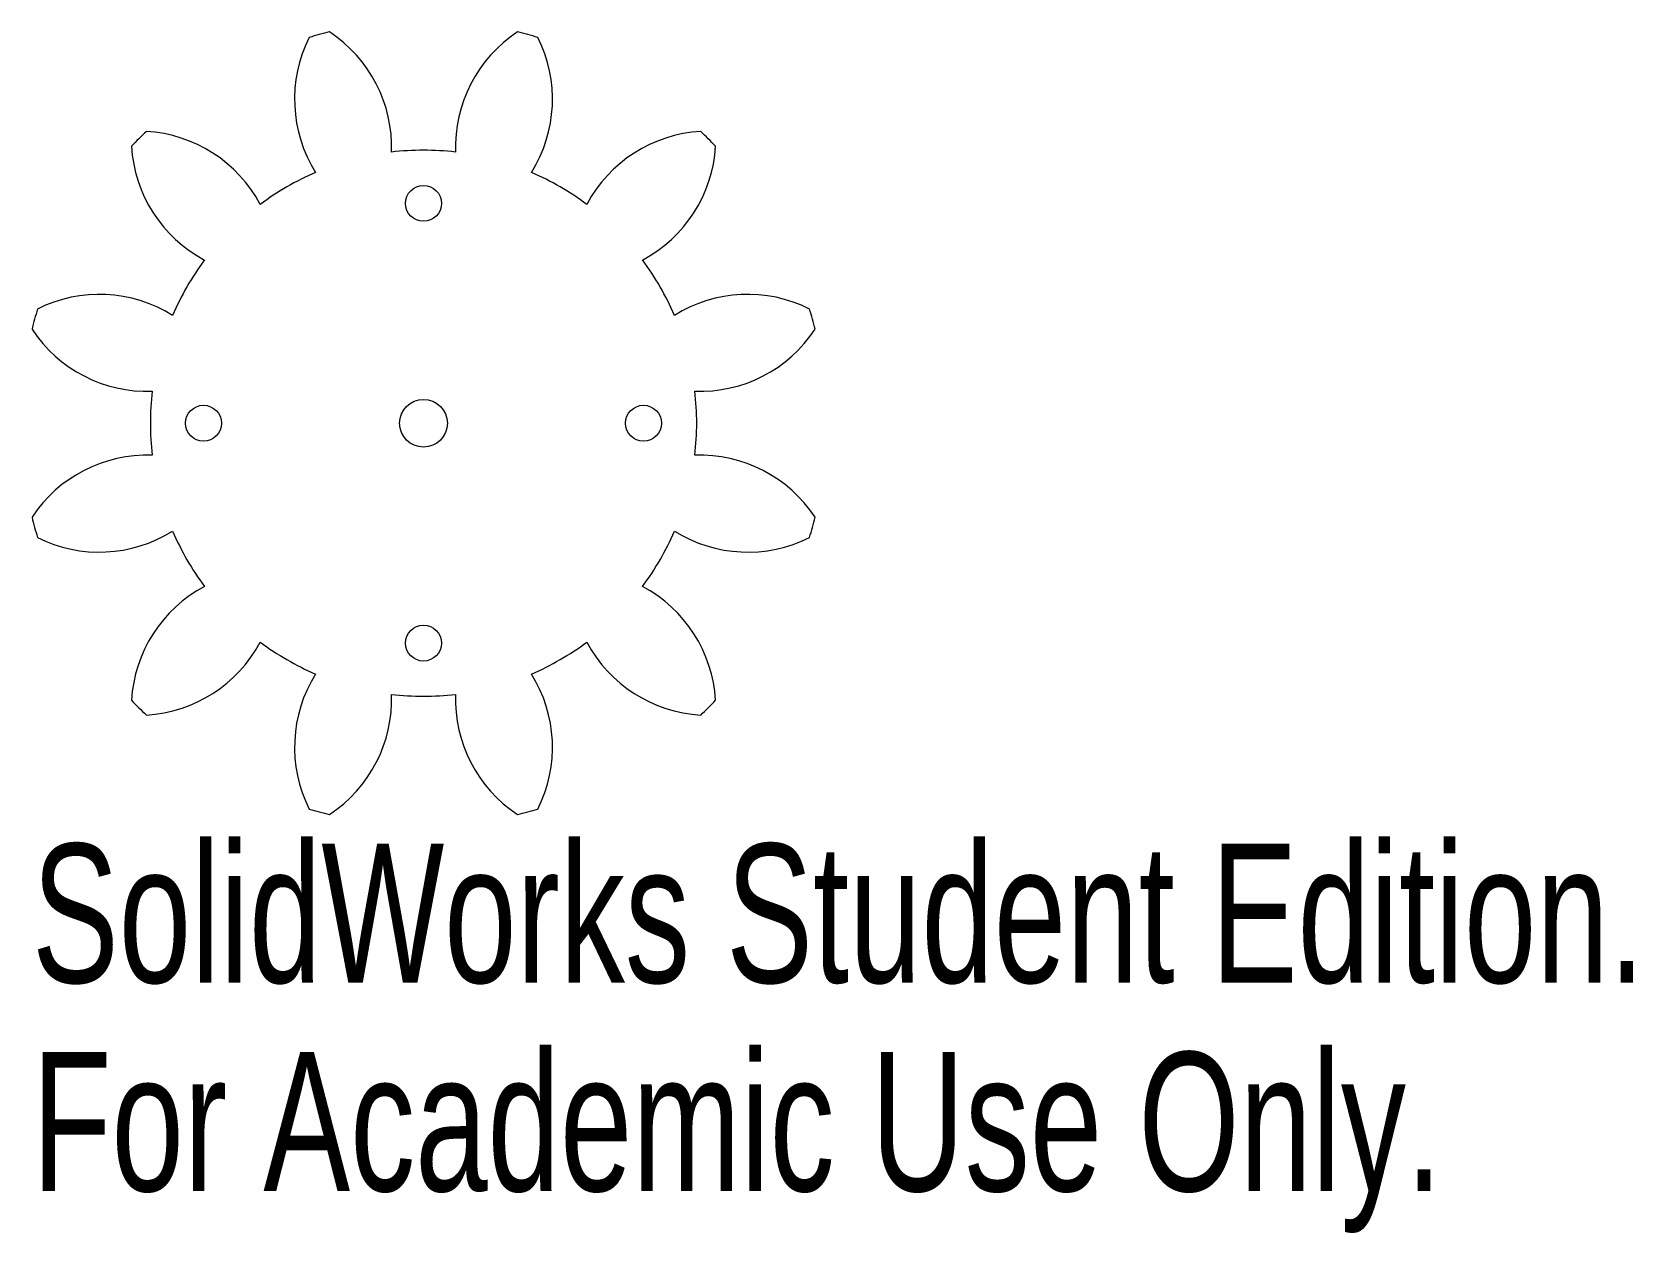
# Model space of a CAD drawing. Header units: millimetres. Extents: x 7.8 to 63.5, y -38.3 to 3.4.
import ezdxf

# ---------------------------------------------------------------- set-up
doc = ezdxf.new("R2010")
doc.units = ezdxf.units.MM
doc.styles.add('SLDTEXTSTYLE0', font='TXT', dxfattribs={"width": 0.7})

msp = doc.modelspace()

# ---------------------------------------------------------------- linework, layer by layer
at = {"color": 7, "linetype": 'Continuous', "lineweight": 15}
for centre, radius in [((21.452, -2.514), 0.625), ((21.452, -10.164), 0.83), ((13.802, -10.164), 0.625), ((29.102, -10.164), 0.625), ((21.452, -17.814), 0.625)]:
    msp.add_circle(centre, radius, dxfattribs=at)
for centre, radius, start, end in [((21.452, -10.164), 14, 103.503, 106.497), ((15.543, -0.56), 4.8, 357.9646, 56.6338), ((27.361, -0.56), 4.8, 123.3662, 182.0354), ((21.452, -10.164), 14, 73.503, 76.497), ((21.767, 1.108), 4.8, 153.3662, 212.0354), ((21.137, 1.108), 4.8, 327.9646, 26.6338), ((21.452, -10.164), 14, 133.503, 136.497), ((16.089, -0.245), 4.8, 183.3662, 242.0354), ((11.532, -4.801), 4.8, 27.9646, 86.6338), ((31.371, -4.801), 4.8, 93.3662, 152.0354), ((26.815, -0.245), 4.8, 297.9646, 356.6338), ((21.452, -10.164), 14, 43.503, 46.497), ((21.452, -10.164), 9.499, 83.2778, 96.7222), ((21.452, -10.164), 9.499, 113.2778, 126.7222), ((21.452, -10.164), 9.499, 53.2778, 66.7222), ((21.452, -10.164), 9.499, 143.2778, 156.7222), ((21.452, -10.164), 9.499, 23.2778, 36.7222), ((10.18, -10.48), 4.8, 57.9646, 116.6338), ((32.724, -10.48), 4.8, 63.3662, 122.0354), ((21.452, -10.164), 14, 163.503, 166.497), ((21.452, -10.164), 14, 13.503, 16.497), ((11.848, -4.255), 4.8, 213.3662, 272.0354), ((31.056, -4.255), 4.8, 267.9646, 326.6338), ((21.452, -10.164), 9.499, 173.2778, 186.7222), ((21.452, -10.164), 9.499, 353.2778, 6.7222), ((11.848, -16.073), 4.8, 87.9646, 146.6338), ((31.056, -16.073), 4.8, 33.3662, 92.0354), ((21.452, -10.164), 14, 193.503, 196.497), ((21.452, -10.164), 14, 343.503, 346.497), ((10.18, -9.849), 4.8, 243.3662, 302.0354), ((21.452, -10.164), 9.499, 203.2778, 216.7222), ((21.452, -10.164), 9.499, 323.2778, 336.7222), ((32.724, -9.849), 4.8, 237.9646, 296.6338), ((16.089, -20.084), 4.8, 117.9646, 176.6338), ((26.815, -20.084), 4.8, 3.3662, 62.0354), ((11.532, -15.527), 4.8, 273.3662, 332.0354), ((21.452, -10.164), 9.499, 233.2778, 246.7222), ((21.452, -10.164), 9.499, 293.2778, 306.7222), ((31.371, -15.527), 4.8, 207.9646, 266.6338), ((21.767, -21.436), 4.8, 147.9646, 206.6338), ((21.137, -21.436), 4.8, 333.3662, 32.0354), ((21.452, -10.164), 14, 223.503, 226.497), ((15.543, -19.769), 4.8, 303.3662, 2.0354), ((21.452, -10.164), 9.499, 263.2778, 276.7222), ((27.361, -19.769), 4.8, 177.9646, 236.6338), ((21.452, -10.164), 14, 313.503, 316.497), ((21.452, -10.164), 14, 253.503, 256.497), ((21.452, -10.164), 14, 283.503, 286.497)]:
    msp.add_arc(centre, radius, start, end, dxfattribs=at)

# ---------------------------------------------------------------- texts
at = {"color": 7, "linetype": 'Continuous', "char_height": 4.83362, "attachment_point": 1, "style": 'SLDTEXTSTYLE0'}
for s, insert in [('SolidWorks Student Edition.', (7.839, -24.797)), ('For Academic Use Only.', (7.839, -32.047))]:
    msp.add_mtext(s, dxfattribs=dict(at, insert=insert))

doc.saveas('drawing.dxf')
